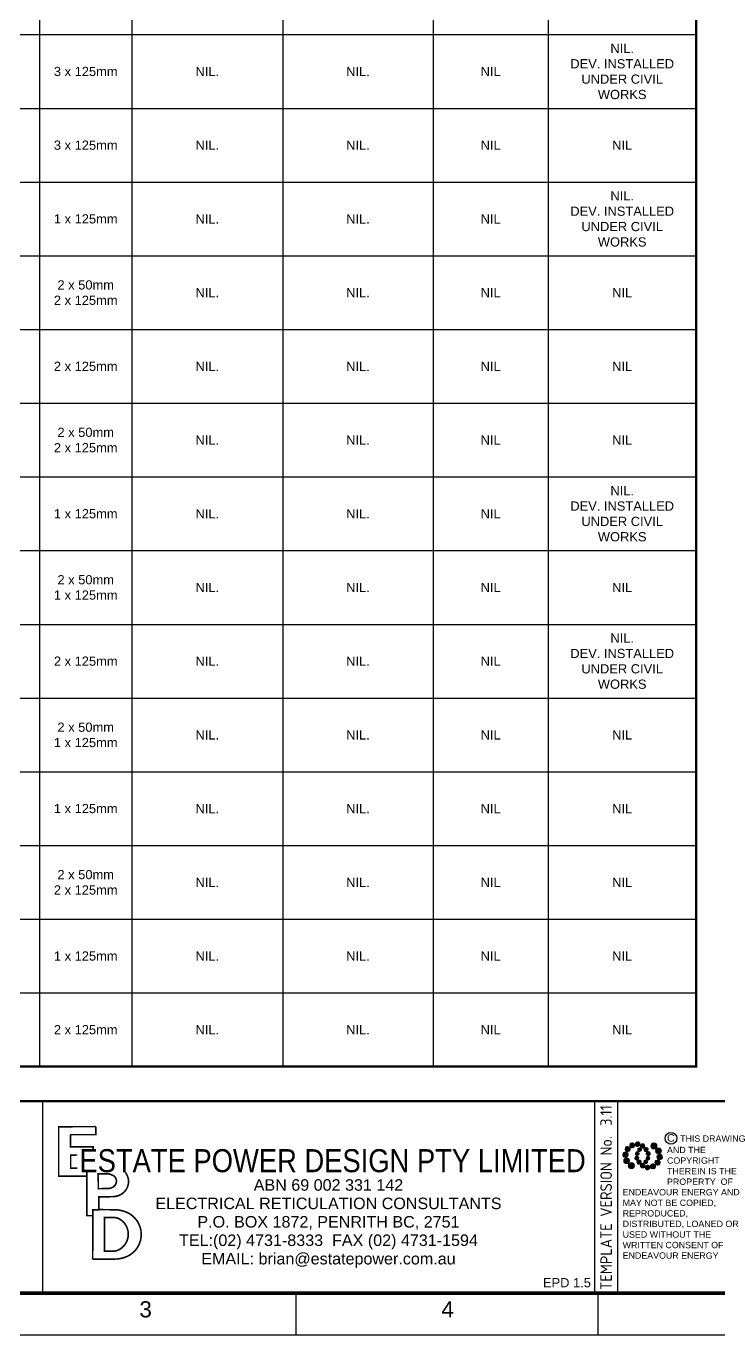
# Paper-space layout 'Retic DUCT SCHED (5)' of a CAD drawing. Header units: metres. Extents: x -9 to 795, y -5 to 571.
# Drawn here: x 137.9 to 288.2, y -5.5 to 278.6 of the extents above; entities that cross this region are included whole.
import ezdxf
from ezdxf.enums import TextEntityAlignment as Align

# ---------------------------------------------------------------- set-up
doc = ezdxf.new("R2010")
doc.units = ezdxf.units.M
doc.header["$LTSCALE"] = 0.7
doc.layers.get('0').update_dxf_attribs({"color": 6})
doc.layers.add('_User Miscellaneous1', color=3, linetype='Continuous')
doc.layers.add('Notes', color=7, linetype='Continuous')
doc.layers.add('_User Miscellaneous5', color=7, linetype='Continuous', lineweight=35)
doc.styles.add('ARIAL', font='arial.ttf', dxfattribs={"height": 2})
doc.styles.add('iecISOCP', font='isocp.shx')
doc.styles.get("Standard").update_dxf_attribs({"font": 'arial.ttf'})

# ---------------------------------------------------------------- blocks, each defined once
blk = doc.blocks.new('EE_LOGO_SMALL')
at = {"layer": 'Notes'}
h = blk.add_hatch(color=256, dxfattribs=at)
edge = h.paths.add_edge_path()
edge.add_spline(control_points=[(-4.19, 5.89), (-4.56, 6.46), (-5.32, 6.62), (-5.88, 6.26), (-6.45, 5.89), (-6.61, 5.13), (-6.25, 4.56), (-5.88, 4), (-5.13, 3.83), (-4.56, 4.2), (-3.99, 4.56), (-3.82, 5.32), (-4.19, 5.89)], knot_values=[0, 0, 0, 0, 1, 1, 1, 2, 2, 2, 3, 3, 3, 4, 4, 4, 4], degree=3, periodic=0)
h = blk.add_hatch(color=256, dxfattribs=at)
edge = h.paths.add_edge_path()
edge.add_spline(control_points=[(-1.35, 5.88), (-1.41, 6.52), (-1.98, 6.98), (-2.62, 6.92), (-3.26, 6.85), (-3.72, 6.28), (-3.66, 5.65), (-3.6, 5.01), (-3.03, 4.54), (-2.39, 4.61), (-1.75, 4.67), (-1.28, 5.24), (-1.35, 5.88)], knot_values=[0, 0, 0, 0, 1, 1, 1, 2, 2, 2, 3, 3, 3, 4, 4, 4, 4], degree=3, periodic=0)
h = blk.add_hatch(color=256, dxfattribs=at)
edge = h.paths.add_edge_path()
edge.add_spline(control_points=[(-8.41, 1.95), (-9.16, 1.99), (-9.8, 1.42), (-9.84, 0.67), (-9.89, -0.07), (-9.31, -0.71), (-8.56, -0.75), (-7.82, -0.8), (-7.18, -0.23), (-7.14, 0.52), (-7.09, 1.27), (-7.66, 1.91), (-8.41, 1.95)], knot_values=[0, 0, 0, 0, 1, 1, 1, 2, 2, 2, 3, 3, 3, 4, 4, 4, 4], degree=3, periodic=0)
h = blk.add_hatch(color=256, dxfattribs=at)
edge = h.paths.add_edge_path()
edge.add_spline(control_points=[(-6.81, 4.47), (-7.42, 4.82), (-8.21, 4.62), (-8.57, 4), (-8.92, 3.39), (-8.72, 2.6), (-8.1, 2.25), (-7.49, 1.89), (-6.7, 2.09), (-6.34, 2.71), (-5.98, 3.32), (-6.19, 4.11), (-6.81, 4.47)], knot_values=[0, 0, 0, 0, 1, 1, 1, 2, 2, 2, 3, 3, 3, 4, 4, 4, 4], degree=3, periodic=0)
h = blk.add_hatch(color=256, dxfattribs=at)
edge = h.paths.add_edge_path()
edge.add_spline(control_points=[(-2.5, 2.07), (-3.02, 2.18), (-3.52, 1.86), (-3.63, 1.35), (-3.74, 0.84), (-3.41, 0.33), (-2.91, 0.22), (-2.39, 0.11), (-1.89, 0.43), (-1.78, 0.95), (-1.67, 1.46), (-1.99, 1.96), (-2.5, 2.07)], knot_values=[0, 0, 0, 0, 1, 1, 1, 2, 2, 2, 3, 3, 3, 4, 4, 4, 4], degree=3, periodic=0)
h = blk.add_hatch(color=256, dxfattribs=at)
edge = h.paths.add_edge_path()
edge.add_spline(control_points=[(1.01, 4.87), (1.01, 4.27), (0.53, 3.79), (-0.07, 3.79), (-0.67, 3.79), (-1.16, 4.27), (-1.16, 4.87), (-1.16, 5.47), (-0.67, 5.96), (-0.07, 5.96), (0.53, 5.96), (1.01, 5.47), (1.01, 4.87)], knot_values=[0, 0, 0, 0, 1, 1, 1, 2, 2, 2, 3, 3, 3, 4, 4, 4, 4], degree=3, periodic=0)
edge = h.paths.add_edge_path()
edge.add_spline(control_points=[(-1.36, 3.98), (-1.87, 4.09), (-2.38, 3.77), (-2.49, 3.26), (-2.6, 2.75), (-2.27, 2.24), (-1.76, 2.13), (-1.25, 2.02), (-0.75, 2.35), (-0.64, 2.86), (-0.53, 3.37), (-0.85, 3.87), (-1.36, 3.98)], knot_values=[0, 0, 0, 0, 1, 1, 1, 2, 2, 2, 3, 3, 3, 4, 4, 4, 4], degree=3, periodic=0)
h = blk.add_hatch(color=256, dxfattribs=at)
edge = h.paths.add_edge_path()
edge.add_spline(control_points=[(2.33, 2.37), (2.77, 2.76), (2.8, 3.42), (2.42, 3.85), (2.03, 4.29), (1.37, 4.32), (0.94, 3.94), (0.51, 3.55), (0.47, 2.89), (0.85, 2.46), (1.24, 2.03), (1.9, 1.99), (2.33, 2.37)], knot_values=[0, 0, 0, 0, 1, 1, 1, 2, 2, 2, 3, 3, 3, 4, 4, 4, 4], degree=3, periodic=0)
edge = h.paths.add_edge_path()
edge.add_spline(control_points=[(1.01, 4.87), (1.01, 4.27), (0.53, 3.79), (-0.07, 3.79), (-0.67, 3.79), (-1.16, 4.27), (-1.16, 4.87), (-1.16, 5.47), (-0.67, 5.96), (-0.07, 5.96), (0.53, 5.96), (1.01, 5.47), (1.01, 4.87)], knot_values=[0, 0, 0, 0, 1, 1, 1, 2, 2, 2, 3, 3, 3, 4, 4, 4, 4], degree=3, periodic=0)
h = blk.add_hatch(color=256, dxfattribs=at)
edge = h.paths.add_edge_path()
edge.add_spline(control_points=[(1.01, 4.87), (1.01, 4.27), (0.53, 3.79), (-0.07, 3.79), (-0.67, 3.79), (-1.16, 4.27), (-1.16, 4.87), (-1.16, 5.47), (-0.67, 5.96), (-0.07, 5.96), (0.53, 5.96), (1.01, 5.47), (1.01, 4.87)], knot_values=[0, 0, 0, 0, 1, 1, 1, 2, 2, 2, 3, 3, 3, 4, 4, 4, 4], degree=3, periodic=0)
edge = h.paths.add_edge_path(flags=16)
edge.add_spline(control_points=[(1.01, 4.87), (1.01, 4.27), (0.53, 3.79), (-0.07, 3.79), (-0.67, 3.79), (-1.16, 4.27), (-1.16, 4.87), (-1.16, 5.47), (-0.67, 5.96), (-0.07, 5.96), (0.53, 5.96), (1.01, 5.47), (1.01, 4.87)], knot_values=[0, 0, 0, 0, 1, 1, 1, 2, 2, 2, 3, 3, 3, 4, 4, 4, 4], degree=3, periodic=0)
h = blk.add_hatch(color=256, dxfattribs=at)
edge = h.paths.add_edge_path()
edge.add_spline(control_points=[(2.98, 0.19), (3.52, 0.33), (3.83, 0.88), (3.69, 1.41), (3.55, 1.94), (3.01, 2.26), (2.48, 2.12), (1.95, 1.98), (1.63, 1.43), (1.77, 0.9), (1.91, 0.37), (2.45, 0.05), (2.98, 0.19)], knot_values=[0, 0, 0, 0, 1, 1, 1, 2, 2, 2, 3, 3, 3, 4, 4, 4, 4], degree=3, periodic=0)
h = blk.add_hatch(color=256, dxfattribs=at)
edge = h.paths.add_edge_path()
edge.add_spline(control_points=[(6.99, 4.87), (6.99, 4.04), (6.32, 3.36), (5.48, 3.36), (4.65, 3.36), (3.97, 4.04), (3.97, 4.87), (3.97, 5.71), (4.65, 6.38), (5.48, 6.38), (6.32, 6.38), (6.99, 5.71), (6.99, 4.87)], knot_values=[0, 0, 0, 0, 1, 1, 1, 2, 2, 2, 3, 3, 3, 4, 4, 4, 4], degree=3, periodic=0)
h = blk.add_hatch(color=256, dxfattribs=at)
edge = h.paths.add_edge_path()
edge.add_spline(control_points=[(8.37, 1.14), (9.1, 1.46), (9.42, 2.3), (9.11, 3.02), (8.79, 3.74), (7.95, 4.07), (7.23, 3.75), (6.51, 3.43), (6.18, 2.59), (6.49, 1.87), (6.81, 1.15), (7.65, 0.82), (8.37, 1.14)], knot_values=[0, 0, 0, 0, 1, 1, 1, 2, 2, 2, 3, 3, 3, 4, 4, 4, 4], degree=3, periodic=0)
h = blk.add_hatch(color=256, dxfattribs=at)
edge = h.paths.add_edge_path()
edge.add_spline(control_points=[(8.27, -1.91), (9.01, -1.95), (9.65, -1.38), (9.69, -0.63), (9.74, 0.12), (9.17, 0.75), (8.42, 0.8), (7.67, 0.84), (7.03, 0.27), (6.99, -0.48), (6.95, -1.22), (7.52, -1.87), (8.27, -1.91)], knot_values=[0, 0, 0, 0, 1, 1, 1, 2, 2, 2, 3, 3, 3, 4, 4, 4, 4], degree=3, periodic=0)
h = blk.add_hatch(color=256, dxfattribs=at)
edge = h.paths.add_edge_path()
edge.add_spline(control_points=[(-8.52, -1.1), (-9.24, -1.42), (-9.57, -2.26), (-9.25, -2.98), (-8.94, -3.7), (-8.09, -4.03), (-7.37, -3.71), (-6.65, -3.39), (-6.33, -2.55), (-6.64, -1.83), (-6.96, -1.11), (-7.8, -0.78), (-8.52, -1.1)], knot_values=[0, 0, 0, 0, 1, 1, 1, 2, 2, 2, 3, 3, 3, 4, 4, 4, 4], degree=3, periodic=0)
h = blk.add_hatch(color=256, dxfattribs=at)
edge = h.paths.add_edge_path()
edge.add_spline(control_points=[(-7.14, -4.83), (-7.14, -4), (-6.46, -3.32), (-5.63, -3.32), (-4.8, -3.32), (-4.12, -4), (-4.12, -4.83), (-4.12, -5.67), (-4.8, -6.34), (-5.63, -6.34), (-6.46, -6.34), (-7.14, -5.67), (-7.14, -4.83)], knot_values=[0, 0, 0, 0, 1, 1, 1, 2, 2, 2, 3, 3, 3, 4, 4, 4, 4], degree=3, periodic=0)
h = blk.add_hatch(color=256, dxfattribs=at)
edge = h.paths.add_edge_path()
edge.add_spline(control_points=[(-3.13, -0.15), (-3.66, -0.29), (-3.98, -0.84), (-3.84, -1.37), (-3.7, -1.9), (-3.15, -2.22), (-2.62, -2.08), (-2.09, -1.94), (-1.78, -1.39), (-1.91, -0.86), (-2.06, -0.33), (-2.6, -0.01), (-3.13, -0.15)], knot_values=[0, 0, 0, 0, 1, 1, 1, 2, 2, 2, 3, 3, 3, 4, 4, 4, 4], degree=3, periodic=0)
h = blk.add_hatch(color=256, dxfattribs=at)
edge = h.paths.add_edge_path()
edge.add_spline(control_points=[(-2.48, -2.33), (-2.91, -2.72), (-2.95, -3.38), (-2.56, -3.81), (-2.18, -4.24), (-1.52, -4.28), (-1.08, -3.9), (-0.65, -3.51), (-0.62, -2.85), (-1, -2.42), (-1.39, -1.98), (-2.05, -1.95), (-2.48, -2.33)], knot_values=[0, 0, 0, 0, 1, 1, 1, 2, 2, 2, 3, 3, 3, 4, 4, 4, 4], degree=3, periodic=0)
h = blk.add_hatch(color=256, dxfattribs=at)
edge = h.paths.add_edge_path()
edge.add_spline(control_points=[(-1.16, -4.83), (-1.16, -4.23), (-0.67, -3.74), (-0.07, -3.74), (0.53, -3.74), (1.01, -4.23), (1.01, -4.83), (1.01, -5.43), (0.53, -5.92), (-0.07, -5.92), (-0.67, -5.92), (-1.16, -5.43), (-1.16, -4.83)], knot_values=[0, 0, 0, 0, 1, 1, 1, 2, 2, 2, 3, 3, 3, 4, 4, 4, 4], degree=3, periodic=0)
h = blk.add_hatch(color=256, dxfattribs=at)
edge = h.paths.add_edge_path()
edge.add_spline(control_points=[(1.22, -3.94), (1.73, -4.05), (2.23, -3.73), (2.34, -3.22), (2.45, -2.71), (2.13, -2.2), (1.62, -2.09), (1.11, -1.98), (0.6, -2.3), (0.49, -2.81), (0.38, -3.32), (0.71, -3.83), (1.22, -3.94)], knot_values=[0, 0, 0, 0, 1, 1, 1, 2, 2, 2, 3, 3, 3, 4, 4, 4, 4], degree=3, periodic=0)
h = blk.add_hatch(color=256, dxfattribs=at)
edge = h.paths.add_edge_path()
edge.add_spline(control_points=[(1.2, -5.84), (1.27, -6.47), (1.84, -6.94), (2.47, -6.87), (3.11, -6.81), (3.58, -6.24), (3.51, -5.6), (3.45, -4.96), (2.88, -4.5), (2.24, -4.56), (1.6, -4.63), (1.13, -5.2), (1.2, -5.84)], knot_values=[0, 0, 0, 0, 1, 1, 1, 2, 2, 2, 3, 3, 3, 4, 4, 4, 4], degree=3, periodic=0)
h = blk.add_hatch(color=256, dxfattribs=at)
edge = h.paths.add_edge_path()
edge.add_spline(control_points=[(2.36, -2.03), (2.87, -2.14), (3.37, -1.81), (3.48, -1.3), (3.59, -0.79), (3.27, -0.29), (2.76, -0.18), (2.25, -0.07), (1.74, -0.39), (1.63, -0.9), (1.52, -1.41), (1.85, -1.92), (2.36, -2.03)], knot_values=[0, 0, 0, 0, 1, 1, 1, 2, 2, 2, 3, 3, 3, 4, 4, 4, 4], degree=3, periodic=0)
h = blk.add_hatch(color=256, dxfattribs=at)
edge = h.paths.add_edge_path()
edge.add_spline(control_points=[(4.05, -5.84), (4.41, -6.41), (5.17, -6.58), (5.73, -6.21), (6.3, -5.85), (6.46, -5.09), (6.1, -4.52), (5.73, -3.95), (4.98, -3.79), (4.41, -4.16), (3.84, -4.52), (3.68, -5.28), (4.05, -5.84)], knot_values=[0, 0, 0, 0, 1, 1, 1, 2, 2, 2, 3, 3, 3, 4, 4, 4, 4], degree=3, periodic=0)
h = blk.add_hatch(color=256, dxfattribs=at)
edge = h.paths.add_edge_path()
edge.add_spline(control_points=[(6.66, -4.43), (7.27, -4.78), (8.06, -4.58), (8.42, -3.96), (8.78, -3.35), (8.57, -2.56), (7.96, -2.2), (7.34, -1.84), (6.55, -2.05), (6.2, -2.66), (5.84, -3.28), (6.04, -4.07), (6.66, -4.43)], knot_values=[0, 0, 0, 0, 1, 1, 1, 2, 2, 2, 3, 3, 3, 4, 4, 4, 4], degree=3, periodic=0)
at = {"layer": 'Notes', "lineweight": 0}
for points in [[(1.85, 2.13), (1.85, 2.13)], [(-1.99, -2.08), (-1.99, -2.08)]]:
    blk.add_lwpolyline(points, dxfattribs=at)
for points in [[(-4.19, 5.89), (-4.56, 6.46), (-5.32, 6.62), (-5.88, 6.26), (-6.45, 5.89), (-6.61, 5.13), (-6.25, 4.56), (-5.88, 4), (-5.13, 3.83), (-4.56, 4.2), (-3.99, 4.56), (-3.82, 5.32), (-4.19, 5.89)], [(-1.35, 5.88), (-1.41, 6.52), (-1.98, 6.98), (-2.62, 6.92), (-3.26, 6.85), (-3.72, 6.28), (-3.66, 5.65), (-3.6, 5.01), (-3.03, 4.54), (-2.39, 4.61), (-1.75, 4.67), (-1.28, 5.24), (-1.35, 5.88)], [(-8.41, 1.95), (-9.16, 1.99), (-9.8, 1.42), (-9.84, 0.67), (-9.89, -0.07), (-9.31, -0.71), (-8.56, -0.75), (-7.82, -0.8), (-7.18, -0.23), (-7.14, 0.52), (-7.09, 1.27), (-7.66, 1.91), (-8.41, 1.95)], [(-6.81, 4.47), (-7.42, 4.82), (-8.21, 4.62), (-8.57, 4), (-8.92, 3.39), (-8.72, 2.6), (-8.1, 2.25), (-7.49, 1.89), (-6.7, 2.09), (-6.34, 2.71), (-5.98, 3.32), (-6.19, 4.11), (-6.81, 4.47)], [(-2.5, 2.07), (-3.02, 2.18), (-3.52, 1.86), (-3.63, 1.35), (-3.74, 0.84), (-3.41, 0.33), (-2.91, 0.22), (-2.39, 0.11), (-1.89, 0.43), (-1.78, 0.95), (-1.67, 1.46), (-1.99, 1.96), (-2.5, 2.07)], [(-1.36, 3.98), (-1.87, 4.09), (-2.38, 3.77), (-2.49, 3.26), (-2.6, 2.75), (-2.27, 2.24), (-1.76, 2.13), (-1.25, 2.02), (-0.75, 2.35), (-0.64, 2.86), (-0.53, 3.37), (-0.85, 3.87), (-1.36, 3.98)], [(1.01, 4.87), (1.01, 4.27), (0.53, 3.79), (-0.07, 3.79), (-0.67, 3.79), (-1.16, 4.27), (-1.16, 4.87), (-1.16, 5.47), (-0.67, 5.96), (-0.07, 5.96), (0.53, 5.96), (1.01, 5.47), (1.01, 4.87)], [(1.01, 4.87), (1.01, 4.27), (0.53, 3.79), (-0.07, 3.79), (-0.67, 3.79), (-1.16, 4.27), (-1.16, 4.87), (-1.16, 5.47), (-0.67, 5.96), (-0.07, 5.96), (0.53, 5.96), (1.01, 5.47), (1.01, 4.87)], [(2.33, 2.37), (2.77, 2.76), (2.8, 3.42), (2.42, 3.85), (2.03, 4.29), (1.37, 4.32), (0.94, 3.94), (0.51, 3.55), (0.47, 2.89), (0.85, 2.46), (1.24, 2.03), (1.9, 1.99), (2.33, 2.37)], [(2.98, 0.19), (3.52, 0.33), (3.83, 0.88), (3.69, 1.41), (3.55, 1.94), (3.01, 2.26), (2.48, 2.12), (1.95, 1.98), (1.63, 1.43), (1.77, 0.9), (1.91, 0.37), (2.45, 0.05), (2.98, 0.19)], [(6.99, 4.87), (6.99, 4.04), (6.32, 3.36), (5.48, 3.36), (4.65, 3.36), (3.97, 4.04), (3.97, 4.87), (3.97, 5.71), (4.65, 6.38), (5.48, 6.38), (6.32, 6.38), (6.99, 5.71), (6.99, 4.87)], [(8.37, 1.14), (9.1, 1.46), (9.42, 2.3), (9.11, 3.02), (8.79, 3.74), (7.95, 4.07), (7.23, 3.75), (6.51, 3.43), (6.18, 2.59), (6.49, 1.87), (6.81, 1.15), (7.65, 0.82), (8.37, 1.14)], [(8.27, -1.91), (9.01, -1.95), (9.65, -1.38), (9.69, -0.63), (9.74, 0.12), (9.17, 0.75), (8.42, 0.8), (7.67, 0.84), (7.03, 0.27), (6.99, -0.48), (6.95, -1.22), (7.52, -1.87), (8.27, -1.91)], [(-8.52, -1.1), (-9.24, -1.42), (-9.57, -2.26), (-9.25, -2.98), (-8.94, -3.7), (-8.09, -4.03), (-7.37, -3.71), (-6.65, -3.39), (-6.33, -2.55), (-6.64, -1.83), (-6.96, -1.11), (-7.8, -0.78), (-8.52, -1.1)], [(-7.14, -4.83), (-7.14, -4), (-6.46, -3.32), (-5.63, -3.32), (-4.8, -3.32), (-4.12, -4), (-4.12, -4.83), (-4.12, -5.67), (-4.8, -6.34), (-5.63, -6.34), (-6.46, -6.34), (-7.14, -5.67), (-7.14, -4.83)], [(-3.13, -0.15), (-3.66, -0.29), (-3.98, -0.84), (-3.84, -1.37), (-3.7, -1.9), (-3.15, -2.22), (-2.62, -2.08), (-2.09, -1.94), (-1.78, -1.39), (-1.91, -0.86), (-2.06, -0.33), (-2.6, -0.01), (-3.13, -0.15)], [(-2.48, -2.33), (-2.91, -2.72), (-2.95, -3.38), (-2.56, -3.81), (-2.18, -4.24), (-1.52, -4.28), (-1.08, -3.9), (-0.65, -3.51), (-0.62, -2.85), (-1, -2.42), (-1.39, -1.98), (-2.05, -1.95), (-2.48, -2.33)], [(-1.16, -4.83), (-1.16, -4.23), (-0.67, -3.74), (-0.07, -3.74), (0.53, -3.74), (1.01, -4.23), (1.01, -4.83), (1.01, -5.43), (0.53, -5.92), (-0.07, -5.92), (-0.67, -5.92), (-1.16, -5.43), (-1.16, -4.83)], [(1.22, -3.94), (1.73, -4.05), (2.23, -3.73), (2.34, -3.22), (2.45, -2.71), (2.13, -2.2), (1.62, -2.09), (1.11, -1.98), (0.6, -2.3), (0.49, -2.81), (0.38, -3.32), (0.71, -3.83), (1.22, -3.94)], [(1.2, -5.84), (1.27, -6.47), (1.84, -6.94), (2.47, -6.87), (3.11, -6.81), (3.58, -6.24), (3.51, -5.6), (3.45, -4.96), (2.88, -4.5), (2.24, -4.56), (1.6, -4.63), (1.13, -5.2), (1.2, -5.84)], [(2.36, -2.03), (2.87, -2.14), (3.37, -1.81), (3.48, -1.3), (3.59, -0.79), (3.27, -0.29), (2.76, -0.18), (2.25, -0.07), (1.74, -0.39), (1.63, -0.9), (1.52, -1.41), (1.85, -1.92), (2.36, -2.03)], [(4.05, -5.84), (4.41, -6.41), (5.17, -6.58), (5.73, -6.21), (6.3, -5.85), (6.46, -5.09), (6.1, -4.52), (5.73, -3.95), (4.98, -3.79), (4.41, -4.16), (3.84, -4.52), (3.68, -5.28), (4.05, -5.84)], [(6.66, -4.43), (7.27, -4.78), (8.06, -4.58), (8.42, -3.96), (8.78, -3.35), (8.57, -2.56), (7.96, -2.2), (7.34, -1.84), (6.55, -2.05), (6.2, -2.66), (5.84, -3.28), (6.04, -4.07), (6.66, -4.43)]]:
    blk.add_open_spline(points, degree=3, knots=[0, 0, 0, 0, 1, 1, 1, 2, 2, 2, 3, 3, 3, 4, 4, 4, 4], dxfattribs=at)
blk = doc.blocks.new('EE_COPYRIGHT_A1')
at = {"layer": 'Notes'}
blk.add_circle((9.53, -0.82), 1.15, dxfattribs=at)
at = {"xscale": 0.4, "yscale": 0.4, "zscale": 0.4}
blk.add_blockref('EE_LOGO_SMALL', (3.96, -4.29), dxfattribs=at)
at = {"layer": 'Notes', "insert": (0, 0), "char_height": 1.25, "width": 24.1208, "attachment_point": 1, "style": 'ARIAL'}
blk.add_mtext('\\pt8.75;               ^I{\\H1.2x;C } THIS DRAWING\\P\\pi-8.75,l8.75,t8.75,20;       ^IAND THE ^I\\P\\pi0,t8.75;COPYRIGHT\\P\\pi-8.75,t1.25,8.75;^I^ITHEREIN IS THE PROPERTY  OF \\P\\pi0,l0,t1.25;ENDEAVOUR ENERGY AND MAY NOT BE COPIED, REPRODUCED, DISTRIBUTED, LOANED OR USED WITHOUT THE WRITTEN CONSENT OF ENDEAVOUR ENERGY', dxfattribs=at)
blk = doc.blocks.new('A1_FRAME_TITLE')
at = {"layer": 'Notes', "color": 7, "linetype": 'Continuous'}
blk.add_line((275.29, 47.62), (275.29, 5.97), dxfattribs=at)
at = {"layer": 'Notes', "linetype": 'Continuous'}
for p, q in [((205.53, 6.01), (205.53, -3.07)), ((271.04, 6.01), (271.04, -3.07))]:
    blk.add_line(p, q, dxfattribs=at)
at = {"layer": 'Notes', "color": 7, "linetype": 'Continuous'}
blk.add_lwpolyline([(-0.04, -3.07), (804.15, -3.07), (804.15, 573.26), (-0.04, 573.26)], close=True, dxfattribs=at)
at = {"layer": 'Notes', "color": 7, "linetype": 'Continuous', "const_width": 0.8}
blk.add_lwpolyline([(9, 5.97), (795.11, 5.97), (795.11, 564.21), (9, 564.21)], close=True, dxfattribs=at)
at = {"layer": 'Notes', "color": 7, "linetype": 'Continuous', "const_width": 0.5, "flags": 128}
blk.add_lwpolyline([(9, 47.62), (795.11, 47.62)], dxfattribs=at)
at = {"layer": 'Notes', "color": 7}
blk.add_lwpolyline([(150.63, 47.62), (270.29, 47.62), (270.29, 5.97), (150.63, 5.97)], close=True, dxfattribs=at)
at = {"layer": 'Notes', "color": 7, "linetype": 'Continuous', "const_width": 0.35}
for points in [[(162.11, 42.12), (154.05, 42.1), (154.05, 31.35), (160.15, 31.35), (160.17, 32.07)], [(161.51, 37.22), (161.51, 37.71), (156.62, 37.71), (156.65, 40.38), (162.11, 40.38), (162.11, 42.12)], [(158.11, 33.08), (156.65, 33.09), (156.65, 35.95), (158.13, 35.96)], [(161.42, 13.34), (161.49, 22.8)], [(161.42, 13.34), (161.49, 22.8)]]:
    blk.add_lwpolyline(points, dxfattribs=at)
for points in [[(168.52, 32.19, -0.450066), (167.66, 27.46, -0.148283), (165.56, 26.92), (162.78, 26.87), (162.78, 24.09), (161.49, 24.09), (161.49, 22.8), (160.19, 22.8), (160.19, 32.19)], [(161.42, 13.34), (166.25, 13.37, 0.094119), (168.66, 13.84, 0.680737), (168.61, 23.61, 0.07457), (166.51, 24.08), (162.89, 24.11)]]:
    blk.add_lwpolyline(points, format="xyb", dxfattribs=at)
for points in [[(162.64, 31.9), (162.66, 28.65), (164.71, 28.68, 0.169964), (166.05, 29.16, 0.568878), (165.69, 31.6, 0.028232), (164.91, 31.87)], [(164.02, 15.07), (165.77, 15.07, 0.135336), (167.29, 15.49, 0.570377), (167.27, 22.06, 0.141047), (166.04, 22.38), (164.02, 22.38)]]:
    blk.add_lwpolyline(points, format="xyb", close=True, dxfattribs=at)
at = {"layer": '_User Miscellaneous1', "xscale": 1.1, "yscale": 1.1, "zscale": 1.1}
blk.add_blockref('EE_COPYRIGHT_A1', (276.4, 40.49), dxfattribs=at)
at = {"layer": 'Notes', "color": 3, "style": 'iecISOCP'}
blk.add_text('TEMPLATE VERSION No.', height=2.5, rotation=90, dxfattribs=at).set_placement((272.82, 6.7), align=Align.MIDDLE_LEFT)
at = {"layer": 'Notes', "color": 7, "style": 'ARIAL'}
for s, p in [('ABN 69 002 331 142', (212.58, 28.21)), ('ELECTRICAL RETICULATION CONSULTANTS', (212.58, 24.21)), ('P.O. BOX 1872, PENRITH BC, 2751', (212.58, 20.21)), ('TEL:(02) 4731-8333  FAX (02) 4731-1594', (212.58, 16.21)), ('EMAIL: brian@estatepower.com.au', (212.58, 12.21))]:
    blk.add_text(s, height=2.5, rotation=360, dxfattribs=at).set_placement(p, align=Align.CENTER)
for s, p in [('3', (171.56, 0.72)), ('4', (237.07, 0.72))]:
    blk.add_text(s, height=3.5, dxfattribs=at).set_placement(p)
at = {"layer": 'Notes', "color": 7, "insert": (158.55, 37.23), "char_height": 5, "width": 182.4516, "attachment_point": 1, "rotation": 360, "style": 'ARIAL'}
blk.add_mtext('{\\W0.85;ESTATE POWER DESIGN PTY LIMITED}', dxfattribs=at)
at = {"layer": 'Notes', "color": 7, "insert": (269.52, 9.25), "char_height": 2, "attachment_point": 3, "style": 'ARIAL'}
blk.add_mtext_dynamic_manual_height_columns('EPD 1.5', width=10.6241, gutter_width=10, heights=[0], dxfattribs=at)
at = {"layer": 'Notes', "color": 7}
blk.add_attdef('EPD_REF_NO', text='', height=5, dxfattribs=at).set_placement((760.12, 52.77), align=Align.CENTER)
at = {"layer": 'Notes', "color": 3, "style": 'iecISOCP', "flags": 8}
blk.add_attdef('VERSION_NO', text='', height=2.5, rotation=90, dxfattribs=at).set_placement((272.82, 44.54), align=Align.MIDDLE_CENTER)
at = {"layer": 'Notes', "color": 7, "style": 'ARIAL'}
for tag, p in [('CAP_NO', (483.94, 43.46)), ('IE_NUM', (483.8, 37.81)), ('REF_No_1', (306, 32.31)), ('REF_1', (327.55, 32.31)), ('HV_SWITCH', (484.22, 32.16)), ('GEN_WO', (412.46, 31.76)), ('REF_No_2', (306, 26.31)), ('REF_2', (327.55, 26.31)), ('OH_WO', (412.46, 25.81)), ('UBD_REF', (483.8, 25.83)), ('REF_No_3', (306, 20.31)), ('REF_3', (327.55, 20.31)), ('UG_WO', (412.46, 20.05)), ('GIS_MAP_No', (483.8, 20.04)), ('REF_No_4', (306, 14.31)), ('REF_4', (327.55, 14.31)), ('SUB_WO', (412.46, 13.81)), ('HV_OP_DIAG', (484.08, 14.2)), ('LGA', (483.7, 7.78))]:
    blk.add_attdef(tag, p, '', height=2, dxfattribs=at)
at = {"layer": 'Notes', "color": 7, "style": 'ARIAL', "width": 1.1}
for tag, p in [('T1', (655.13, 39.47)), ('T2', (655.13, 34.35)), ('T3', (655.13, 28.92)), ('T4', (655.13, 23.66)), ('T5', (655.13, 18.23)), ('T6', (655.13, 12.97))]:
    blk.add_attdef(tag, text='', height=3.5, dxfattribs=at).set_placement(p, align=Align.CENTER)
at = {"layer": 'Notes', "color": 7, "style": 'ARIAL'}
for tag, height, p in [('scale', 2, (538.51, 33.27)), ('DRAWN', 2, (538.51, 24.93)), ('REV', 5, (790.81, 17.1)), ('CHD', 2, (538.51, 8.93)), ('DESIGN', 2, (576.37, 9.15))]:
    blk.add_attdef(tag, text='', height=height, dxfattribs=at).set_placement(p, align=Align.CENTER)
blk.add_attdef('NUM', text='', height=7, dxfattribs=at).set_placement((763.12, 20.12), align=Align.MIDDLE_CENTER)
for tag, p in [('NS', (762.87, 8.12)), ('SHTS', (774.68, 8.12))]:
    blk.add_attdef(tag, text='', height=2, dxfattribs=at).set_placement(p, align=Align.MIDDLE)
at = {"layer": 'Notes', "style": 'iecISOCP'}
blk.add_attdef('ExportID', (9.02, 2.35), '', height=2.5, dxfattribs=at)
at = {"layer": 'Notes', "style": 'iecISOCP', "flags": 1}
for tag, p in [('ProjectType', (14.12, -26.84)), ('ProjectNumber', (23.5, -26.86)), ('DrawingNumber', (35.46, -26.85)), ('ProjectDescription', (47.51, -26.87)), ('ExportDate', (60.23, -26.83)), ('ExportUserName', (69.1, -26.84)), ('DesignerCompanyName', (81.43, -26.84)), ('ExportAreaOfInterest', (97.04, -26.86)), ('GIS_SUCCESS', (111.94, -26.82)), ('CAD_SUCCESS', (121.73, -26.83)), ('DEPOTCODE', (132.05, -26.92)), ('ExportCategories', (140.02, -26.84)), ('Comments', (154.33, -26.93)), ('EPD_-_VERSION_1.5', (161.74, -26.93))]:
    blk.add_attdef(tag, p, '', height=1, dxfattribs=at)
blk = doc.blocks.new('*T212')
at = {"layer": '_User Miscellaneous5', "color": 0, "linetype": 'ByBlock', "lineweight": -2, "transparency": 16777216}
for p, q in [((0, 0), (202.4, 0)), ((0, 0), (0, -504.65)), ((202.4, 0), (202.4, -504.65)), ((0, -16.21), (202.4, -16.21)), ((20, -16.21), (20, -504.65)), ((40, -16.21), (40, -504.65)), ((60, -16.21), (60, -504.65)), ((80, -16.21), (80, -504.65)), ((112.77, -16.21), (112.77, -504.65)), ((145.35, -16.21), (145.35, -504.65)), ((170.35, -16.21), (170.35, -504.65)), ((0, -24.65), (202.4, -24.65)), ((0, -40.65), (202.4, -40.65)), ((0, -56.65), (202.4, -56.65)), ((0, -72.65), (202.4, -72.65)), ((0, -88.65), (202.4, -88.65)), ((0, -104.65), (202.4, -104.65)), ((0, -120.65), (202.4, -120.65)), ((0, -136.65), (202.4, -136.65)), ((0, -152.65), (202.4, -152.65)), ((0, -168.65), (202.4, -168.65)), ((0, -184.65), (202.4, -184.65)), ((0, -200.65), (202.4, -200.65)), ((0, -216.65), (202.4, -216.65)), ((0, -232.65), (202.4, -232.65)), ((0, -248.65), (202.4, -248.65)), ((0, -264.65), (202.4, -264.65)), ((0, -280.65), (202.4, -280.65)), ((0, -296.65), (202.4, -296.65)), ((0, -312.65), (202.4, -312.65)), ((0, -328.65), (202.4, -328.65)), ((0, -344.65), (202.4, -344.65)), ((0, -360.65), (202.4, -360.65)), ((0, -376.65), (202.4, -376.65)), ((0, -392.65), (202.4, -392.65)), ((0, -408.65), (202.4, -408.65)), ((0, -424.65), (202.4, -424.65)), ((0, -440.65), (202.4, -440.65)), ((0, -456.65), (202.4, -456.65)), ((0, -472.65), (202.4, -472.65)), ((0, -488.65), (202.4, -488.65)), ((0, -504.65), (202.4, -504.65))]:
    blk.add_line(p, q, dxfattribs=at)
at = {"layer": '_User Miscellaneous5', "color": 7, "transparency": 16777216}
for s, insert, char_height, width, attachment_point in [('PVC DUCT SCHEDULE \\PNOTE - ALL TRENCH SECTIONS ARE TO BE READ & VIEWED FROM NODE TO NODE AS\\PNOMINATED.', (101.2, -8.11), 3, 199.4036, 5), ('E.E REIMBURSEMENT RATE PER METRE', (129.06, -20.43), 2, 29.5818, 5), ('LOCATION', (10, -20.43), 2, 17, 5), ('DUCT\\PCONFIG.', (30, -20.43), 2, 17, 5), ('ROUTE\\PLENGTH', (50, -20.43), 2, 17, 5), ('CUSTOMER\\PFUNDED', (70, -20.43), 2, 17, 5), ('E.E  FUNDED ', (96.38, -20.43), 2, 29.7654, 5), ('ENDEAVOUR\\PREIMBURSED', (157.85, -20.43), 2, 22, 5), ('E.E EXISTING DUCT\\PUSAGE CHARGE', (186.38, -20.43), 2, 29.0564, 5), ('A - B', (10, -32.65), 2, 14, 5), ('20m', (50, -32.65), 2, 14, 5), ('1 x 125mm', (70, -32.65), 2, 14, 5), ('NIL.', (96.38, -32.65), 2, 26.7654, 5), ('NIL.', (129.06, -32.65), 2, 26.5818, 5), ('NIL', (157.85, -32.65), 2, 19, 5), ('NIL', (186.38, -32.65), 2, 26.0564, 5), ('NEW', (30, -39.15), 2, 14, 8), ('NIL.\\PDEV. INSTALLED\\PUNDER CIVIL WORKS', (186.38, -48.65), 2, 26.0564, 5), ('A - C', (10, -48.65), 2, 14, 5), ('EXIST.', (50, -48.65), 2, 14, 5), ('3 x 125mm', (70, -48.65), 2, 14, 5), ('NIL.', (96.38, -48.65), 2, 26.7654, 5), ('NIL.', (129.06, -48.65), 2, 26.5818, 5), ('NIL', (157.85, -48.65), 2, 19, 5), ('EXIST.', (30, -55.15), 2, 14, 8), ('2 x 50mm\\P2 x 125mm', (70, -64.65), 2, 14, 5), ('C - D', (10, -64.65), 2, 14, 5), ('58m', (50, -64.65), 2, 14, 5), ('NIL.', (96.38, -64.65), 2, 26.7654, 5), ('NIL.', (129.06, -64.65), 2, 26.5818, 5), ('NIL', (157.85, -64.65), 2, 19, 5), ('NIL', (186.38, -64.65), 2, 26.0564, 5), ('NEW', (30, -71.15), 2, 14, 8), ('D - E', (10, -80.65), 2, 14, 5), ('27m', (50, -80.65), 2, 14, 5), ('2 x 125mm', (70, -80.65), 2, 14, 5), ('NIL.', (96.38, -80.65), 2, 26.7654, 5), ('NIL.', (129.06, -80.65), 2, 26.5818, 5), ('NIL', (157.85, -80.65), 2, 19, 5), ('NIL', (186.38, -80.65), 2, 26.0564, 5), ('NEW', (30, -87.15), 2, 14, 8), ('F - G', (10, -96.65), 2, 14, 5), ('18m', (50, -96.65), 2, 14, 5), (' 2 x 50mm\\P2 x 125mm', (70, -96.65), 2, 14, 5), ('NIL.', (96.38, -96.65), 2, 26.7654, 5), ('NIL.', (129.06, -96.65), 2, 26.5818, 5), ('NIL', (157.85, -96.65), 2, 19, 5), ('NIL', (186.38, -96.65), 2, 26.0564, 5), ('NEW', (30, -103.15), 2, 14, 8), ('NIL.\\PDEV. INSTALLED\\PUNDER CIVIL WORKS', (186.38, -112.65), 2, 26.0564, 5), ('G - H', (10, -112.65), 2, 14, 5), ('EXIST.', (50, -112.65), 2, 14, 5), ('3 x 125mm', (70, -112.65), 2, 14, 5), ('NIL.', (96.38, -112.65), 2, 26.7654, 5), ('NIL.', (129.06, -112.65), 2, 26.5818, 5), ('NIL', (157.85, -112.65), 2, 19, 5), ('EXIST.', (30, -119.15), 2, 14, 8), ('H - J', (10, -128.65), 2, 14, 5), ('12m', (50, -128.65), 2, 14, 5), ('1 x 125mm', (70, -128.65), 2, 14, 5), ('NIL.', (96.38, -128.65), 2, 26.7654, 5), ('NIL.', (129.06, -128.65), 2, 26.5818, 5), ('NIL', (157.85, -128.65), 2, 19, 5), ('NIL', (186.38, -128.65), 2, 26.0564, 5), ('NEW', (30, -135.15), 2, 14, 8), ('2 x 50mm\\P2 x 125mm', (70, -144.65), 2, 14, 5), ('J - K', (10, -144.65), 2, 14, 5), ('12m', (50, -144.65), 2, 14, 5), ('NIL.', (96.38, -144.65), 2, 26.7654, 5), ('NIL.', (129.06, -144.65), 2, 26.5818, 5), ('NIL', (157.85, -144.65), 2, 19, 5), ('NIL', (186.38, -144.65), 2, 26.0564, 5), ('NEW', (30, -151.15), 2, 14, 8), ('H - L', (10, -160.65), 2, 14, 5), ('22m', (50, -160.65), 2, 14, 5), ('1 x 125mm', (70, -160.65), 2, 14, 5), ('NIL.', (96.38, -160.65), 2, 26.7654, 5), ('NIL.', (129.06, -160.65), 2, 26.5818, 5), ('NIL', (157.85, -160.65), 2, 19, 5), ('NIL', (186.38, -160.65), 2, 26.0564, 5), ('NEW', (30, -167.15), 2, 14, 8), ('NIL.\\PDEV. INSTALLED\\PUNDER CIVIL WORKS', (186.38, -176.65), 2, 26.0564, 5), ('E - L', (10, -176.65), 2, 14, 5), ('EXIST.', (50, -176.65), 2, 14, 5), ('1 x 125mm', (70, -176.65), 2, 14, 5), ('NIL.', (96.38, -176.65), 2, 26.7654, 5), ('NIL.', (129.06, -176.65), 2, 26.5818, 5), ('NIL', (157.85, -176.65), 2, 19, 5), ('EXIST.', (30, -183.15), 2, 14, 8), ('2 x 50mm\\P2 x 125mm', (70, -192.65), 2, 14, 5), ('L - M', (10, -192.65), 2, 14, 5), ('53m', (50, -192.65), 2, 14, 5), ('NIL.', (96.38, -192.65), 2, 26.7654, 5), ('NIL.', (129.06, -192.65), 2, 26.5818, 5), ('NIL', (157.85, -192.65), 2, 19, 5), ('NIL', (186.38, -192.65), 2, 26.0564, 5), ('NEW', (30, -199.15), 2, 14, 8), ('M - N', (10, -208.65), 2, 14, 5), ('30m', (50, -208.65), 2, 14, 5), ('3 x 125mm', (70, -208.65), 2, 14, 5), ('NIL.', (96.38, -208.65), 2, 26.7654, 5), ('NIL.', (129.06, -208.65), 2, 26.5818, 5), ('NIL', (157.85, -208.65), 2, 19, 5), ('NIL', (186.38, -208.65), 2, 26.0564, 5), ('NEW', (30, -215.15), 2, 14, 8), ('N - P', (10, -224.65), 2, 14, 5), ('12m', (50, -224.65), 2, 14, 5), ('2 x 125mm', (70, -224.65), 2, 14, 5), ('NIL.', (96.38, -224.65), 2, 26.7654, 5), ('NIL.', (129.06, -224.65), 2, 26.5818, 5), ('NIL', (157.85, -224.65), 2, 19, 5), ('NIL', (186.38, -224.65), 2, 26.0564, 5), ('NEW', (30, -231.15), 2, 14, 8), ('P - Q', (10, -240.65), 2, 14, 5), ('12m', (50, -240.65), 2, 14, 5), ('2 x 125mm', (70, -240.65), 2, 14, 5), ('NIL.', (96.38, -240.65), 2, 26.7654, 5), ('NIL.', (129.06, -240.65), 2, 26.5818, 5), ('NIL', (157.85, -240.65), 2, 19, 5), ('NIL', (186.38, -240.65), 2, 26.0564, 5), ('NEW', (30, -247.15), 2, 14, 8), ('R - S', (10, -256.65), 2, 14, 5), ('12m', (50, -256.65), 2, 14, 5), ('2 x 50mm\\P2 x 125mm', (70, -256.65), 2, 14, 5), ('NIL.', (96.38, -256.65), 2, 26.7654, 5), ('NIL.', (129.06, -256.65), 2, 26.5818, 5), ('NIL', (157.85, -256.65), 2, 19, 5), ('NIL', (186.38, -256.65), 2, 26.0564, 5), ('NEW', (30, -263.15), 2, 14, 8), ('S - T', (10, -272.65), 2, 14, 5), ('12m', (50, -272.65), 2, 14, 5), ('2 x 125mm', (70, -272.65), 2, 14, 5), ('NIL.', (96.38, -272.65), 2, 26.7654, 5), ('NIL.', (129.06, -272.65), 2, 26.5818, 5), ('NIL', (157.85, -272.65), 2, 19, 5), ('NIL', (186.38, -272.65), 2, 26.0564, 5), ('NEW', (30, -279.15), 2, 14, 8), ('NIL.\\PDEV. INSTALLED\\PUNDER CIVIL WORKS', (186.38, -288.65), 2, 26.0564, 5), ('T - N', (10, -288.65), 2, 14, 5), ('EXIST.', (50, -288.65), 2, 14, 5), ('3 x 125mm', (70, -288.65), 2, 14, 5), ('NIL.', (96.38, -288.65), 2, 26.7654, 5), ('NIL.', (129.06, -288.65), 2, 26.5818, 5), ('NIL', (157.85, -288.65), 2, 19, 5), ('EXIST.', (30, -295.15), 2, 14, 8), ('T - U', (10, -304.65), 2, 14, 5), ('30m', (50, -304.65), 2, 14, 5), ('3 x 125mm', (70, -304.65), 2, 14, 5), ('NIL.', (96.38, -304.65), 2, 26.7654, 5), ('NIL.', (129.06, -304.65), 2, 26.5818, 5), ('NIL', (157.85, -304.65), 2, 19, 5), ('NIL', (186.38, -304.65), 2, 26.0564, 5), ('NEW', (30, -311.15), 2, 14, 8), ('NIL.\\PDEV. INSTALLED\\PUNDER CIVIL WORKS', (186.38, -320.65), 2, 26.0564, 5), ('M - U', (10, -320.65), 2, 14, 5), ('EXIST.', (50, -320.65), 2, 14, 5), ('1 x 125mm', (70, -320.65), 2, 14, 5), ('NIL.', (96.38, -320.65), 2, 26.7654, 5), ('NIL.', (129.06, -320.65), 2, 26.5818, 5), ('NIL', (157.85, -320.65), 2, 19, 5), ('EXIST.', (30, -327.15), 2, 14, 8), ('2 x 50mm\\P2 x 125mm', (70, -336.65), 2, 14, 5), ('U - V', (10, -336.65), 2, 14, 5), ('27m', (50, -336.65), 2, 14, 5), ('NIL.', (96.38, -336.65), 2, 26.7654, 5), ('NIL.', (129.06, -336.65), 2, 26.5818, 5), ('NIL', (157.85, -336.65), 2, 19, 5), ('NIL', (186.38, -336.65), 2, 26.0564, 5), ('NEW', (30, -343.15), 2, 14, 8), ('V - W', (10, -352.65), 2, 14, 5), ('12m', (50, -352.65), 2, 14, 5), ('2 x 125mm', (70, -352.65), 2, 14, 5), ('NIL.', (96.38, -352.65), 2, 26.7654, 5), ('NIL.', (129.06, -352.65), 2, 26.5818, 5), ('NIL', (157.85, -352.65), 2, 19, 5), ('NIL', (186.38, -352.65), 2, 26.0564, 5), ('NEW', (30, -359.15), 2, 14, 8), ('2 x 50mm\\P2 x 125mm', (70, -368.65), 2, 14, 5), ('W - X', (10, -368.65), 2, 14, 5), ('15m', (50, -368.65), 2, 14, 5), ('NIL.', (96.38, -368.65), 2, 26.7654, 5), ('NIL.', (129.06, -368.65), 2, 26.5818, 5), ('NIL', (157.85, -368.65), 2, 19, 5), ('NIL', (186.38, -368.65), 2, 26.0564, 5), ('NEW', (30, -375.15), 2, 14, 8), ('NIL.\\PDEV. INSTALLED\\PUNDER CIVIL WORKS', (186.38, -384.65), 2, 26.0564, 5), ('X - Y', (10, -384.65), 2, 14, 5), ('EXIST.', (50, -384.65), 2, 14, 5), ('1 x 125mm', (70, -384.65), 2, 14, 5), ('NIL.', (96.38, -384.65), 2, 26.7654, 5), ('NIL.', (129.06, -384.65), 2, 26.5818, 5), ('NIL', (157.85, -384.65), 2, 19, 5), ('EXIST.', (30, -391.15), 2, 14, 8), ('Y - Z', (10, -400.65), 2, 14, 5), ('32m', (50, -400.65), 2, 14, 5), ('2 x 50mm\\P1 x 125mm', (70, -400.65), 2, 14, 5), ('NIL.', (96.38, -400.65), 2, 26.7654, 5), ('NIL.', (129.06, -400.65), 2, 26.5818, 5), ('NIL', (157.85, -400.65), 2, 19, 5), ('NIL', (186.38, -400.65), 2, 26.0564, 5), ('NEW', (30, -407.15), 2, 14, 8), ('NIL.\\PDEV. INSTALLED\\PUNDER CIVIL WORKS', (186.38, -416.65), 2, 26.0564, 5), ('Z - A1', (10, -416.65), 2, 14, 5), ('EXIST.', (50, -416.65), 2, 14, 5), ('2 x 125mm', (70, -416.65), 2, 14, 5), ('NIL.', (96.38, -416.65), 2, 26.7654, 5), ('NIL.', (129.06, -416.65), 2, 26.5818, 5), ('NIL', (157.85, -416.65), 2, 19, 5), ('EXIST.', (30, -423.15), 2, 14, 8), ('A1 - B1', (10, -432.65), 2, 14, 5), ('12m', (50, -432.65), 2, 14, 5), ('2 x 50mm\\P1 x 125mm', (70, -432.65), 2, 14, 5), ('NIL.', (96.38, -432.65), 2, 26.7654, 5), ('NIL.', (129.06, -432.65), 2, 26.5818, 5), ('NIL', (157.85, -432.65), 2, 19, 5), ('NIL', (186.38, -432.65), 2, 26.0564, 5), ('NEW', (30, -439.15), 2, 14, 8), ('B1 - C1', (10, -448.65), 2, 14, 5), ('20m', (50, -448.65), 2, 14, 5), ('1 x 125mm', (70, -448.65), 2, 14, 5), ('NIL.', (96.38, -448.65), 2, 26.7654, 5), ('NIL.', (129.06, -448.65), 2, 26.5818, 5), ('NIL', (157.85, -448.65), 2, 19, 5), ('NIL', (186.38, -448.65), 2, 26.0564, 5), ('NEW', (30, -455.15), 2, 14, 8), ('2 x 50mm\\P2 x 125mm', (70, -464.65), 2, 14, 5), ('D1 - E1', (10, -464.65), 2, 14, 5), ('10m', (50, -464.65), 2, 14, 5), ('NIL.', (96.38, -464.65), 2, 26.7654, 5), ('NIL.', (129.06, -464.65), 2, 26.5818, 5), ('NIL', (157.85, -464.65), 2, 19, 5), ('NIL', (186.38, -464.65), 2, 26.0564, 5), ('NEW', (30, -471.15), 2, 14, 8), ('D1 - Z', (10, -480.65), 2, 14, 5), ('40m', (50, -480.65), 2, 14, 5), ('1 x 125mm', (70, -480.65), 2, 14, 5), ('NIL.', (96.38, -480.65), 2, 26.7654, 5), ('NIL.', (129.06, -480.65), 2, 26.5818, 5), ('NIL', (157.85, -480.65), 2, 19, 5), ('NIL', (186.38, -480.65), 2, 26.0564, 5), ('NEW', (30, -487.15), 2, 14, 8), ('Y - F1', (10, -496.65), 2, 14, 5), ('52m', (50, -496.65), 2, 14, 5), ('2 x 125mm', (70, -496.65), 2, 14, 5), ('NIL.', (96.38, -496.65), 2, 26.7654, 5), ('NIL.', (129.06, -496.65), 2, 26.5818, 5), ('NIL', (157.85, -496.65), 2, 19, 5), ('NIL', (186.38, -496.65), 2, 26.0564, 5), ('NEW', (30, -503.15), 2, 14, 8)]:
    blk.add_mtext(s, dxfattribs=dict(at, insert=insert, char_height=char_height, width=width, attachment_point=attachment_point))

psp = doc.layouts.new('Retic DUCT SCHED (5)')

# ---------------------------------------------------------------- linework, layer by layer
at = {"layer": '_User Miscellaneous5', "const_width": 0.5}
psp.add_lwpolyline([(80.84, 557.41), (283.24, 557.41), (283.24, 52.76), (80.84, 52.76)], close=True, dxfattribs=at)

# ---------------------------------------------------------------- block references
psp.add_blockref('*T212', (80.84, 557.41))
at = {"layer": 'Notes'}
ref = psp.add_blockref('A1_FRAME_TITLE', (-9.08, -2.39), dxfattribs=at)
ref.add_attrib('VERSION_NO', '3.11', dxfattribs={"color": 3, "height": 2.5, "rotation": 90, "style": 'iecISOCP'}).set_placement((263.73, 42.15), align=Align.MIDDLE_CENTER)

doc.saveas('drawing.dxf')
